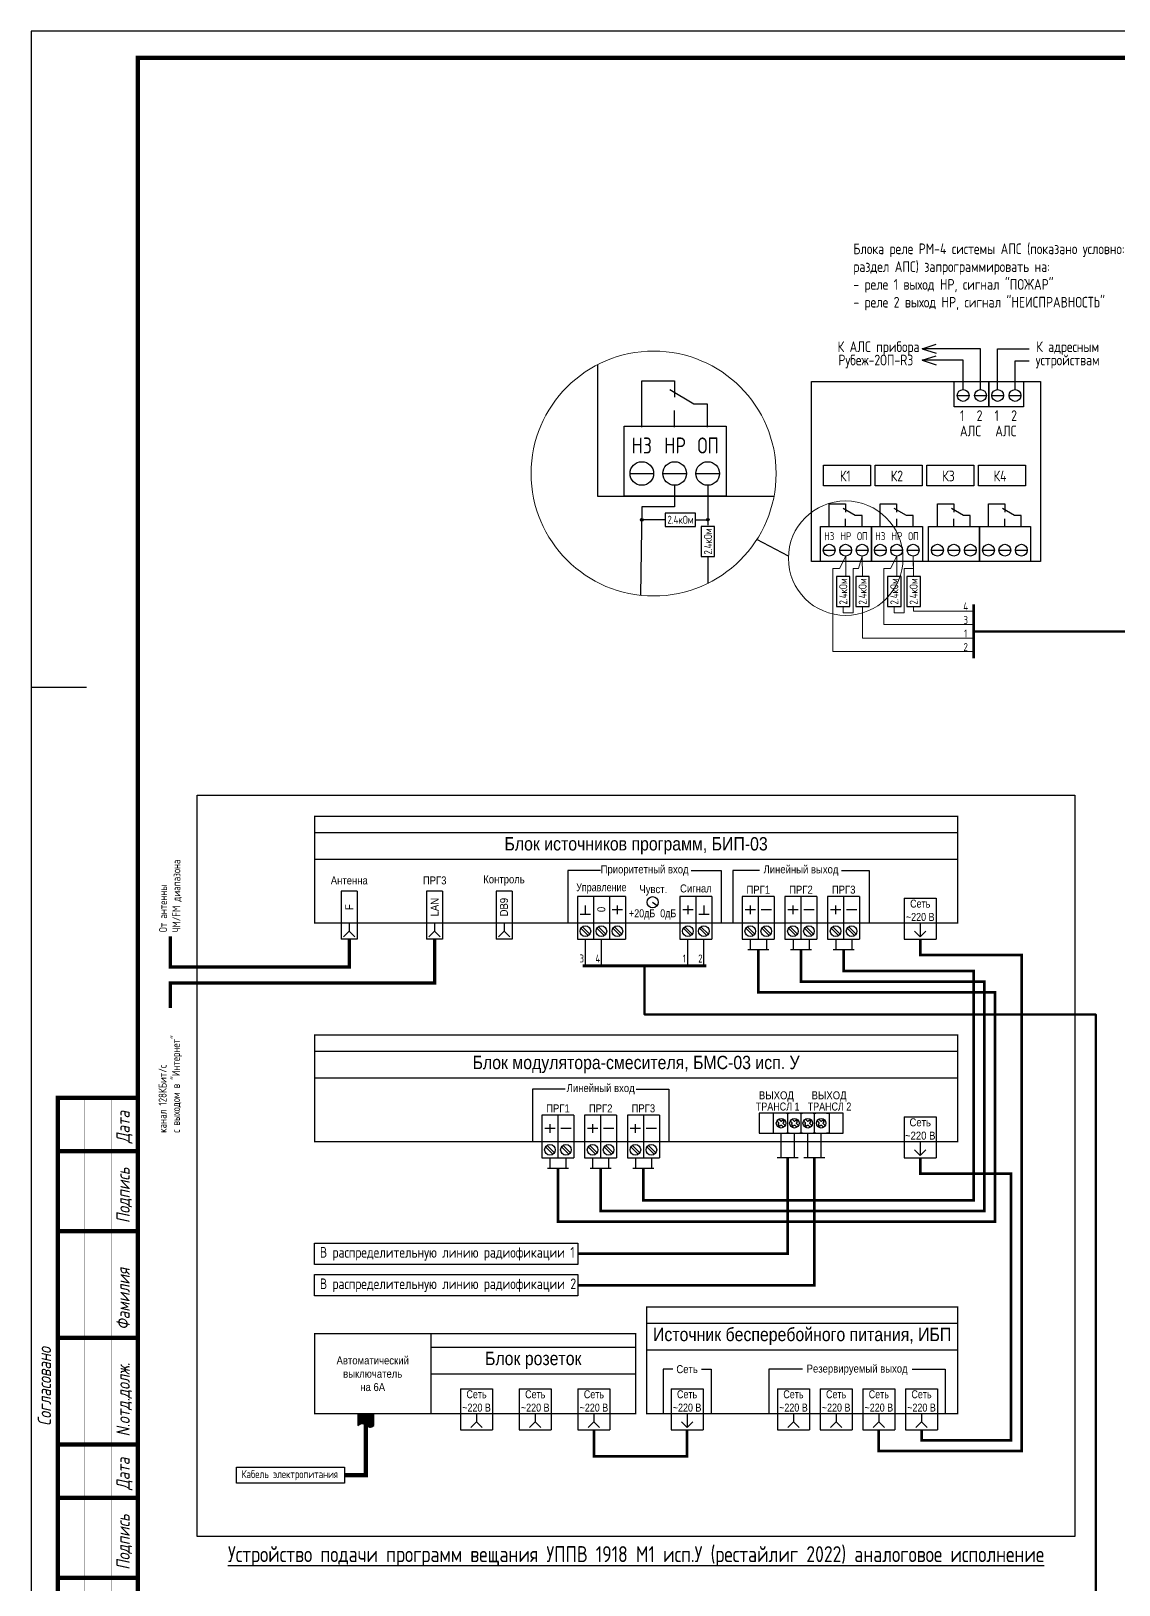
# Paper-space layout '11.СхКомО' of a CAD drawing. Header units: millimetres. Extents: x -18 to 2844, y -77 to 420.
# Drawn here: x 0 to 203.9, y 128.7 to 420 of the extents above; entities that cross this region are included whole.
import ezdxf
from ezdxf.enums import TextEntityAlignment as Align

# ---------------------------------------------------------------- set-up
doc = ezdxf.new("R2010")
doc.units = ezdxf.units.MM
doc.linetypes.add('HIDDEN', pattern=[19.05, 12.7, -6.35])
doc.layers.add('102 Рамка', color=252, linetype='Continuous')
doc.layers.add('Text', color=7, linetype='Continuous')
doc.layers.add('Схемы подключ', color=7, linetype='Continuous', lineweight=15)
doc.styles.add('block_kits', font='simplex.shx', dxfattribs={"width": 0.8})
doc.styles.add('Format', font='isocpeur.ttf', dxfattribs={"width": 0.8, "height": 250})
doc.styles.add('ISOCPEUR', font='isocpeui.ttf', dxfattribs={"height": 2.5})
doc.styles.get("Standard").update_dxf_attribs({"font": 'arial.ttf'})

# ---------------------------------------------------------------- blocks, each defined once
blk = doc.blocks.new('БИП-03_2019')
for p, q in [((0, -3), (120.5, -3)), ((0, -8), (120.5, -8)), ((53.56, -10.13), (47.49, -10.13)), ((47.49, -10.13), (47.49, -20)), ((70.6, -10.13), (76.21, -10.13)), ((76.21, -10.13), (76.21, -20)), ((83.39, -10.13), (78.4, -10.13)), ((78.4, -10.13), (78.4, -20)), ((98.74, -10.13), (103.91, -10.13)), ((103.91, -10.13), (103.91, -20)), ((8, -14), (5, -14)), ((5, -14), (5, -23)), ((8, -14), (8, -23)), ((24, -14), (21, -14)), ((21, -14), (21, -23)), ((24, -14), (24, -23)), ((37, -14), (34, -14)), ((34, -14), (34, -23)), ((37, -14), (37, -23)), ((49.24, -15), (49.24, -23)), ((58.24, -15), (49.24, -15)), ((52.24, -15), (52.24, -23)), ((55.24, -15), (55.24, -23)), ((58.24, -15), (58.24, -23)), ((63.35, -16.07), (64.21, -16.71)), ((68.46, -15), (68.46, -23)), ((74.46, -15), (68.46, -15)), ((71.46, -15), (71.46, -23)), ((74.46, -15), (74.46, -23)), ((80.15, -15), (80.15, -23)), ((86.15, -15), (80.15, -15)), ((83.15, -15), (83.15, -23)), ((86.15, -15), (86.15, -23)), ((88.15, -15), (88.15, -23)), ((94.15, -15), (88.15, -15)), ((91.15, -15), (91.15, -23)), ((94.15, -15), (94.15, -23)), ((96.15, -15), (96.15, -23)), ((102.15, -15), (96.15, -15)), ((99.15, -15), (99.15, -23)), ((102.15, -15), (102.15, -23)), ((110.5, -15.29), (116.5, -15.29)), ((110.5, -15.29), (110.5, -23)), ((116.5, -15.29), (116.5, -23)), ((6.5, -20), (6.5, -21.5)), ((22.5, -20), (22.5, -21.5)), ((35.5, -20), (35.5, -21.5)), ((113.5, -20), (113.5, -22.56)), ((8, -23), (5, -23)), ((6.5, -21.5), (5.44, -22.56)), ((6.5, -21.5), (7.56, -22.56)), ((24, -23), (21, -23)), ((22.5, -21.5), (21.44, -22.56)), ((22.5, -21.5), (23.56, -22.56)), ((37, -23), (34, -23)), ((35.5, -21.5), (34.44, -22.56)), ((35.5, -21.5), (36.56, -22.56)), ((49.24, -23), (58.24, -23)), ((51.29, -22.33), (49.9, -20.94)), ((51.57, -22.05), (50.19, -20.66)), ((54.29, -22.33), (52.9, -20.94)), ((54.57, -22.05), (53.19, -20.66)), ((57.29, -22.33), (55.9, -20.94)), ((57.57, -22.05), (56.19, -20.66)), ((68.46, -23), (74.46, -23)), ((70.51, -22.33), (69.13, -20.94)), ((70.79, -22.05), (69.41, -20.66)), ((73.51, -22.33), (72.13, -20.94)), ((73.79, -22.05), (72.41, -20.66)), ((80.15, -23), (86.15, -23)), ((82.21, -22.33), (80.82, -20.94)), ((82.49, -22.05), (81.1, -20.66)), ((85.21, -22.33), (83.82, -20.94)), ((85.49, -22.05), (84.1, -20.66)), ((88.15, -23), (94.15, -23)), ((90.21, -22.33), (88.82, -20.94)), ((90.49, -22.05), (89.1, -20.66)), ((93.21, -22.33), (91.82, -20.94)), ((93.49, -22.05), (92.1, -20.66)), ((96.15, -23), (102.15, -23)), ((98.21, -22.33), (96.82, -20.94)), ((98.49, -22.05), (97.1, -20.66)), ((101.21, -22.33), (99.82, -20.94)), ((101.49, -22.05), (100.1, -20.66)), ((110.5, -23), (116.5, -23)), ((113.5, -22.56), (112.44, -21.5)), ((113.5, -22.56), (114.56, -21.5))]:
    blk.add_line(p, q)
at = {"ltscale": 3, "const_width": 0.25}
blk.add_lwpolyline([(0, 0), (120.5, 0), (120.5, -20), (0, -20)], close=True, dxfattribs=at)
at = {"const_width": 0.25}
for points in [[(50.74, -18.36), (50.74, -16.64)], [(55.74, -17.5), (57.74, -17.5)], [(56.74, -18.36), (56.74, -16.64)], [(68.96, -17.5), (70.96, -17.5)], [(69.96, -18.36), (69.96, -16.64)], [(72.96, -18.36), (72.96, -16.64)], [(80.65, -17.5), (82.65, -17.5)], [(81.65, -18.36), (81.65, -16.64)], [(83.65, -17.5), (85.65, -17.5)], [(88.65, -17.5), (90.65, -17.5)], [(89.65, -18.36), (89.65, -16.64)], [(91.65, -17.5), (93.65, -17.5)], [(96.65, -17.5), (98.65, -17.5)], [(97.65, -18.36), (97.65, -16.64)], [(99.65, -17.5), (101.65, -17.5)], [(49.74, -18.36), (51.74, -18.36)], [(71.96, -18.36), (73.96, -18.36)]]:
    blk.add_lwpolyline(points, dxfattribs=at)
for centre, radius in [((63.35, -16.07), 1.05), ((50.74, -21.5), 1), ((53.74, -21.5), 1), ((56.74, -21.5), 1), ((69.96, -21.5), 1), ((72.96, -21.5), 1), ((81.65, -21.5), 1), ((84.65, -21.5), 1), ((89.65, -21.5), 1), ((92.65, -21.5), 1), ((97.65, -21.5), 1), ((100.65, -21.5), 1)]:
    blk.add_circle(centre, radius)
at = {"ltscale": 3, "insert": (60.25, -5.5), "char_height": 2.5, "width": 120.5, "attachment_point": 5, "line_spacing_factor": 0.75, "style": 'block_kits'}
blk.add_mtext('{\\fArial|b0|i0|c204|p34\\H1.5;\\W0.85;Блок источников программ, БИП-03}', dxfattribs=at)
at = {"layer": 'Text', "ltscale": 3, "char_height": 1.5, "style": 'block_kits'}
for s, insert, width, attachment_point in [('{\\fArial|b0|i0|c204|p34\\H1.5;\\W0.85;Антенна', (6.5, -12), 7.5859, 5), ('{\\fArial|b0|i0|c204|p34\\H1.5;\\W0.85;ПРГ3', (22.5, -12), 12.9111, 5), ('{\\fArial|b0|i0|c204|p34\\H1.5;\\W0.85;Контроль', (35.5, -12), 12.9111, 5), ('{\\fArial|b0|i0|c204|p34\\H1.5;\\W0.85;Приоритетный вход', (61.85, -10.13), 18, 5), ('{\\fArial|b0|i0|c204|p34\\H1.5;\\W0.85;Линейный выход', (91.15, -10.13), 16, 5), ('{\\fArial|b0|i0|c204|p34\\H1.5;\\W0.8;Управление', (53.74, -13.5), 9, 5), ('{\\fArial|b0|i0|c204|p34\\H1.5;\\W0.85;Чувст.', (60.87, -13.85), 12.9111, 4), ('{\\fArial|b0|i0|c204|p34\\H1.5;\\W0.85;Сигнал', (71.46, -13.5), 6, 5), ('{\\fArial|b0|i0|c204|p34\\H1.5;\\W0.85;ПРГ1', (83.15, -13.73), 6, 5), ('{\\fArial|b0|i0|c204|p34\\H1.5;\\W0.85;ПРГ2', (91.15, -13.73), 6, 5), ('{\\fArial|b0|i0|c204|p34\\H1.5;\\W0.85;ПРГ3', (99.15, -13.73), 6, 5), ('{\\fArial|b0|i0|c204|p34\\H1.5;\\W0.8;+20дБ  0дБ', (63.35, -18.37), 12.9111, 5), ('{\\fArial|b0|i0|c204|p34\\H1.5;\\W0.8;Сеть\\P~220 В', (113.5, -17.6), 6, 5)]:
    blk.add_mtext(s, dxfattribs=dict(at, insert=insert, width=width, attachment_point=attachment_point))
at = {"layer": 'Text', "ltscale": 3, "char_height": 1.5, "attachment_point": 5, "rotation": 90, "style": 'block_kits'}
for s, insert, width in [('{\\fArial|b0|i0|c204|p34\\H1.5;\\W0.85;F\\P', (6.5, -17), 6), ('{\\fArial|b0|i0|c204|p34\\H1.5;\\W0.85;LAN\\P', (22.5, -17), 6), ('{\\fArial|b0|i0|c204|p34\\H1.5;\\W0.85;DB9\\P', (35.5, -17), 6), ('{\\fArial|b0|i0|c204|p34\\H1.5;\\W0.85;\\T0.85;0', (53.74, -17.5), 4.0722)]:
    blk.add_mtext(s, dxfattribs=dict(at, insert=insert, width=width))
blk = doc.blocks.new('БМС-03 исп.У')
for p, q in [((0, -3), (120.5, -3)), ((0, -8), (120.5, -8)), ((46.93, -10.13), (40.86, -10.13)), ((40.86, -10.13), (40.86, -20)), ((60.29, -10.13), (66.36, -10.13)), ((66.36, -10.13), (66.36, -20)), ((42.61, -15), (42.61, -23)), ((48.61, -15), (42.61, -15)), ((45.61, -15), (45.61, -23)), ((48.61, -15), (48.61, -23)), ((50.61, -15), (50.61, -23)), ((56.61, -15), (50.61, -15)), ((53.61, -15), (53.61, -23)), ((56.61, -15), (56.61, -23)), ((58.61, -15), (58.61, -23)), ((64.61, -15), (58.61, -15)), ((61.61, -15), (61.61, -23)), ((64.61, -15), (64.61, -23)), ((99.05, -14.63), (83.3, -14.63)), ((83.3, -14.63), (83.3, -18.38)), ((86.43, -14.63), (85.93, -14.63)), ((85.93, -14.63), (85.93, -18.38)), ((87.03, -16.43), (86.65, -16.05)), ((86.88, -16.74), (87.03, -16.58)), ((87.35, -16.11), (86.97, -15.73)), ((87.03, -16.58), (87.03, -16.43)), ((87.2, -17.06), (87.35, -16.9)), ((87.35, -16.11), (87.5, -16.11)), ((87.35, -16.9), (87.5, -16.9)), ((87.5, -16.11), (87.66, -15.96)), ((87.88, -17.28), (87.5, -16.9)), ((87.82, -16.43), (87.98, -16.28)), ((87.82, -16.58), (87.82, -16.43)), ((88.2, -16.96), (87.82, -16.58)), ((88.43, -14.63), (88.93, -14.63)), ((88.68, -18.38), (88.68, -14.63)), ((89.53, -16.43), (89.15, -16.05)), ((89.38, -16.74), (89.53, -16.58)), ((89.85, -16.11), (89.47, -15.73)), ((89.53, -16.58), (89.53, -16.43)), ((89.7, -17.06), (89.85, -16.9)), ((89.85, -16.11), (90, -16.11)), ((89.85, -16.9), (90, -16.9)), ((90, -16.11), (90.16, -15.96)), ((90.38, -17.28), (90, -16.9)), ((90.32, -16.43), (90.48, -16.28)), ((90.32, -16.58), (90.32, -16.43)), ((90.7, -16.96), (90.32, -16.58)), ((90.93, -14.63), (91.43, -14.63)), ((91.18, -18.38), (91.18, -14.63)), ((92.03, -16.43), (91.65, -16.05)), ((91.88, -16.74), (92.03, -16.58)), ((92.35, -16.11), (91.97, -15.73)), ((92.03, -16.58), (92.03, -16.43)), ((92.2, -17.06), (92.35, -16.9)), ((92.35, -16.11), (92.5, -16.11)), ((92.35, -16.9), (92.5, -16.9)), ((92.5, -16.11), (92.66, -15.96)), ((92.88, -17.28), (92.5, -16.9)), ((92.82, -16.43), (92.98, -16.28)), ((92.82, -16.58), (92.82, -16.43)), ((93.2, -16.96), (92.82, -16.58)), ((93.43, -14.63), (93.93, -14.63)), ((93.68, -18.38), (93.68, -14.63)), ((94.53, -16.43), (94.15, -16.05)), ((94.38, -16.74), (94.53, -16.58)), ((94.85, -16.11), (94.47, -15.73)), ((94.53, -16.58), (94.53, -16.43)), ((94.7, -17.06), (94.85, -16.9)), ((94.85, -16.11), (95, -16.11)), ((94.85, -16.9), (95, -16.9)), ((95, -16.11), (95.16, -15.96)), ((95.38, -17.28), (95, -16.9)), ((95.32, -16.43), (95.48, -16.28)), ((95.32, -16.58), (95.32, -16.43)), ((95.7, -16.96), (95.32, -16.58)), ((95.93, -14.63), (96.43, -14.63)), ((96.43, -14.63), (96.43, -18.38)), ((99.05, -18.38), (99.05, -14.63)), ((110.5, -15.29), (116.5, -15.29)), ((110.5, -15.29), (110.5, -23)), ((116.5, -15.29), (116.5, -23)), ((83.3, -18.38), (99.05, -18.38)), ((85.93, -18.38), (86.43, -18.38)), ((88.93, -18.38), (88.43, -18.38)), ((91.43, -18.38), (90.93, -18.38)), ((93.93, -18.38), (93.43, -18.38)), ((96.43, -18.38), (95.93, -18.38)), ((113.5, -20), (113.5, -22.56)), ((42.61, -23), (48.61, -23)), ((44.66, -22.33), (43.27, -20.94)), ((44.94, -22.05), (43.56, -20.66)), ((47.66, -22.33), (46.27, -20.94)), ((47.94, -22.05), (46.56, -20.66)), ((50.61, -23), (56.61, -23)), ((52.66, -22.33), (51.27, -20.94)), ((52.94, -22.05), (51.56, -20.66)), ((55.66, -22.33), (54.27, -20.94)), ((55.94, -22.05), (54.56, -20.66)), ((58.61, -23), (64.61, -23)), ((60.66, -22.33), (59.27, -20.94)), ((60.94, -22.05), (59.56, -20.66)), ((63.66, -22.33), (62.27, -20.94)), ((63.94, -22.05), (62.56, -20.66)), ((110.5, -23), (116.5, -23)), ((113.5, -22.56), (112.44, -21.5)), ((113.5, -22.56), (114.56, -21.5))]:
    blk.add_line(p, q)
at = {"ltscale": 3, "const_width": 0.25}
blk.add_lwpolyline([(0, 0), (120.5, 0), (120.5, -20), (0, -20)], close=True, dxfattribs=at)
at = {"const_width": 0.25}
for points in [[(43.11, -17.5), (45.11, -17.5)], [(44.11, -18.36), (44.11, -16.64)], [(46.11, -17.5), (48.11, -17.5)], [(51.11, -17.5), (53.11, -17.5)], [(52.11, -18.36), (52.11, -16.64)], [(54.11, -17.5), (56.11, -17.5)], [(59.11, -17.5), (61.11, -17.5)], [(60.11, -18.36), (60.11, -16.64)], [(62.11, -17.5), (64.11, -17.5)]]:
    blk.add_lwpolyline(points, dxfattribs=at)
for centre, radius in [((87.43, -16.51), 0.9), ((89.93, -16.51), 0.9), ((92.43, -16.51), 0.9), ((94.93, -16.51), 0.9), ((44.11, -21.5), 1), ((47.11, -21.5), 1), ((52.11, -21.5), 1), ((55.11, -21.5), 1), ((60.11, -21.5), 1), ((63.11, -21.5), 1)]:
    blk.add_circle(centre, radius)
for centre, start, end in [((87.43, -16.51), 202.7842, 247.2158), ((87.43, -16.51), 22.7842, 67.2158), ((89.93, -16.51), 202.7842, 247.2158), ((89.93, -16.51), 22.7842, 67.2158), ((92.43, -16.51), 202.7842, 247.2158), ((92.43, -16.51), 22.7842, 67.2158), ((94.93, -16.51), 202.7842, 247.2158), ((94.93, -16.51), 22.7842, 67.2158)]:
    blk.add_arc(centre, 0.595, start, end)
at = {"ltscale": 3, "insert": (60.25, -5.5), "char_height": 2.5, "width": 120.5, "attachment_point": 5, "line_spacing_factor": 0.75, "style": 'block_kits'}
blk.add_mtext('{\\fArial|b0|i0|c204|p34\\H1.5;\\W0.85;Блок модулятора-смесителя, БМС-03 исп. У', dxfattribs=at)
at = {"layer": 'Text', "ltscale": 3, "char_height": 1.5, "attachment_point": 5, "style": 'block_kits'}
for s, insert, width in [('{\\fArial|b0|i0|c204|p34\\H1.5;\\W0.85;Линейный вход', (53.61, -10.13), 14), ('{\\fArial|b0|i0|c204|p34\\H1.5;\\W0.85;ПРГ1', (45.61, -13.73), 6), ('{\\fArial|b0|i0|c204|p34\\H1.5;\\W0.85;ПРГ2', (53.61, -13.73), 6), ('{\\fArial|b0|i0|c204|p34\\H1.5;\\W0.85;ПРГ3', (61.61, -13.73), 6), ('{\\fArial|b0|i0|c204|p34\\H1.5;\\W0.85;Сеть\\P~220 В', (113.5, -17.6), 6)]:
    blk.add_mtext(s, dxfattribs=dict(at, insert=insert, width=width))
at = {"layer": 'Text', "ltscale": 3, "char_height": 1.5, "attachment_point": 2, "line_spacing_factor": 0.7, "style": 'block_kits'}
for s, insert, width in [('{\\fArial|b0|i0|c204|p34\\H1.5;\\W0.85;ВЫХОД', (86.54, -10.53), 13.9287), ('{\\fArial|b0|i0|c204|p34\\H1.5;\\W0.85;ВЫХОД', (96.42, -10.53), 13.9287), ('{\\fArial|b0|i0|c204|p34;ТРАНСЛ 1', (86.79, -12.63), 9.0262), ('{\\fArial|b0|i0|c204|p34;ТРАНСЛ 2', (96.5, -12.63), 9.0262)]:
    blk.add_mtext(s, dxfattribs=dict(at, insert=insert, width=width))
blk = doc.blocks.new('ИБП-700')
for p, q in [((0, -3), (58.25, -3)), ((0, -8), (58.25, -8)), ((3.06, -11.64), (3.06, -20)), ((4.86, -11.64), (3.06, -11.64)), ((10.26, -11.64), (12.06, -11.64)), ((12.06, -11.64), (12.06, -20)), ((29.21, -11.64), (22.89, -11.64)), ((22.89, -11.64), (22.89, -20)), ((49.77, -11.64), (55.91, -11.64)), ((55.91, -11.64), (55.91, -20)), ((4.56, -15.29), (10.56, -15.29)), ((4.56, -15.29), (4.56, -23)), ((10.56, -15.29), (10.56, -23)), ((24.49, -15.29), (30.49, -15.29)), ((24.49, -15.29), (24.49, -23)), ((30.49, -15.29), (30.49, -23)), ((32.49, -15.29), (38.49, -15.29)), ((32.49, -15.29), (32.49, -23)), ((38.49, -15.29), (38.49, -23)), ((40.49, -15.29), (46.49, -15.29)), ((40.49, -15.29), (40.49, -23)), ((46.49, -15.29), (46.49, -23)), ((48.49, -15.29), (54.49, -15.29)), ((48.49, -15.29), (48.49, -23)), ((54.49, -15.29), (54.49, -23)), ((7.56, -20), (7.56, -22.56)), ((27.49, -20), (27.49, -21.5)), ((35.49, -20), (35.49, -21.5)), ((43.49, -20), (43.49, -21.5)), ((51.49, -20), (51.49, -21.5)), ((4.56, -23), (10.56, -23)), ((7.56, -22.56), (6.5, -21.5)), ((7.56, -22.56), (8.62, -21.5)), ((24.49, -23), (30.49, -23)), ((27.49, -21.5), (26.43, -22.56)), ((27.49, -21.5), (28.55, -22.56)), ((32.49, -23), (38.49, -23)), ((35.49, -21.5), (34.43, -22.56)), ((35.49, -21.5), (36.55, -22.56)), ((40.49, -23), (46.49, -23)), ((43.49, -21.5), (42.43, -22.56)), ((43.49, -21.5), (44.55, -22.56)), ((48.49, -23), (54.49, -23)), ((51.49, -21.5), (50.43, -22.56)), ((51.49, -21.5), (52.55, -22.56))]:
    blk.add_line(p, q)
at = {"ltscale": 3, "const_width": 0.25}
blk.add_lwpolyline([(0, 0), (58.25, 0), (58.25, -20), (0, -20)], close=True, dxfattribs=at)
at = {"ltscale": 3, "insert": (29.12, -5.5), "char_height": 2.5, "width": 58.25, "attachment_point": 5, "line_spacing_factor": 0.75, "style": 'block_kits'}
blk.add_mtext('{\\fArial|b0|i0|c204|p34\\H1.5;\\W0.85;Источник бесперебойного питания, ИБП', dxfattribs=at)
at = {"layer": 'Text', "ltscale": 3, "char_height": 1.5, "attachment_point": 5, "style": 'block_kits'}
for s, insert, width in [('{\\fArial|b0|i0|c204|p34\\H1.5;\\W0.85;Сеть}', (7.56, -11.64), 12.9111), ('{\\fArial|b0|i0|c204|p34\\H1.5;\\W0.85;Резервируемый выход', (39.43, -11.75), 20), ('{\\fArial|b0|i0|c204|p34\\H1.5;\\W0.8;Сеть\\P~220 В', (7.56, -17.6), 6), ('{\\fArial|b0|i0|c204|p34\\H1.5;\\W0.8;Сеть\\P~220 В', (27.49, -17.6), 6), ('{\\fArial|b0|i0|c204|p34\\H1.5;\\W0.8;Сеть\\P~220 В', (35.49, -17.6), 6), ('{\\fArial|b0|i0|c204|p34\\H1.5;\\W0.8;Сеть\\P~220 В', (43.49, -17.6), 6), ('{\\fArial|b0|i0|c204|p34\\H1.5;\\W0.8;Сеть\\P~220 В', (51.49, -17.6), 6)]:
    blk.add_mtext(s, dxfattribs=dict(at, insert=insert, width=width))
blk = doc.blocks.new('Блок на 3 розетки с авт.6А')
h = blk.add_hatch(color=253)
h.dxf.hatch_style = 1
edge = h.paths.add_edge_path()
edge.add_spline(control_points=[(8.11, -17.17), (8.41, -16.98), (9.17, -16.5), (10.1, -17.85), (10.84, -17.36), (11.12, -17.17)], knot_values=[0, 0, 0, 0, 0.957742, 2.418159, 3.325992, 3.325992, 3.325992, 3.325992], degree=3, periodic=0)
edge.add_line((11.12, -17.17), (11.12, -15))
edge.add_line((11.12, -15), (8.11, -15))
edge.add_line((8.11, -15), (8.11, -17.17))
for p, q in [((21.79, 0), (21.79, -15)), ((21.79, -2.5), (60.16, -2.5)), ((21.79, -7.5), (60.16, -7.5)), ((27.35, -10.29), (33.35, -10.29)), ((27.35, -10.29), (27.35, -18)), ((33.35, -10.29), (33.35, -18)), ((38.35, -10.29), (44.35, -10.29)), ((38.35, -10.29), (38.35, -18)), ((44.35, -10.29), (44.35, -18)), ((49.35, -10.29), (55.35, -10.29)), ((49.35, -10.29), (49.35, -18)), ((55.35, -10.29), (55.35, -18)), ((8.11, -15), (8.11, -17.17)), ((11.12, -17.17), (11.12, -15)), ((30.35, -16.5), (29.29, -17.56)), ((30.35, -15), (30.35, -16.5)), ((30.35, -16.5), (31.41, -17.56)), ((41.35, -16.5), (40.29, -17.56)), ((41.35, -15), (41.35, -16.5)), ((41.35, -16.5), (42.41, -17.56)), ((52.35, -16.5), (51.29, -17.56)), ((52.35, -15), (52.35, -16.5)), ((52.35, -16.5), (53.41, -17.56)), ((27.35, -18), (33.35, -18)), ((38.35, -18), (44.35, -18)), ((49.35, -18), (55.35, -18))]:
    blk.add_line(p, q)
at = {"ltscale": 3, "const_width": 0.25}
blk.add_lwpolyline([(0, 0), (60.16, 0), (60.16, -15), (0, -15)], close=True, dxfattribs=at)
blk.add_spline([(8.11, -17.17), (9, -16.83), (10.29, -17.52), (11.12, -17.17)], degree=3)
at = {"ltscale": 3, "insert": (40.98, -5), "char_height": 2.5, "width": 38.3788, "attachment_point": 5, "line_spacing_factor": 0.75, "style": 'block_kits'}
blk.add_mtext('{\\fArial|b0|i0|c204|p34\\H1.5;\\W0.85;Блок розеток', dxfattribs=at)
at = {"layer": 'Text', "ltscale": 3, "char_height": 1.5, "attachment_point": 5, "style": 'block_kits'}
for s, insert, width in [('{\\fArial|b0|i0|c204|p34\\H1.5;\\W0.85;Автоматический\\Pвыключатель\\Pна 6А', (10.89, -7.5), 21.7859), ('{\\fArial|b0|i0|c204|p34\\H1.5;\\W0.8;Сеть\\P~220 В', (30.35, -12.6), 6), ('{\\fArial|b0|i0|c204|p34\\H1.5;\\W0.8;Сеть\\P~220 В', (41.35, -12.6), 6), ('{\\fArial|b0|i0|c204|p34\\H1.5;\\W0.8;Сеть\\P~220 В', (52.35, -12.6), 6)]:
    blk.add_mtext(s, dxfattribs=dict(at, insert=insert, width=width))
blk = doc.blocks.new('*U175')
at = {"layer": '102 Рамка', "color": 0}
blk.add_lwpolyline([(594, 420), (0, 420), (0, 0), (594, 0)], close=True, dxfattribs=at)
at = {"layer": '102 Рамка', "color": 0, "const_width": 0.8}
for points in [[(589, 5), (589, 415), (20, 415), (20, 5)], [(5, 220), (20, 220), (20, 90), (5, 90)]]:
    blk.add_lwpolyline(points, close=True, dxfattribs=at)
at = {"layer": '102 Рамка', "color": 0}
blk.add_lwpolyline([(0, 297), (10.41, 297)], dxfattribs=at)
for points, const_width in [([(10, 90), (10, 220)], 0.05), ([(15, 90), (15, 220)], 0.05), ([(5, 210), (20, 210)], 0.8), ([(5, 195), (20, 195)], 0.8), ([(5, 175), (20, 175)], 0.8), ([(5, 155), (20, 155)], 0.8), ([(5, 145), (20, 145)], 0.8), ([(5, 130), (20, 130)], 0.8)]:
    blk.add_lwpolyline(points, dxfattribs=dict(at, const_width=const_width))
at = {"color": 7, "style": 'ISOCPEUR', "oblique": 10, "width": 0.8}
for tag, height, p in [('ИМЯ-ПРОЕКТА', 3.5, (527, 54.91)), ('НОМЕР-ЛИСТА', 2.5, (567.56, 25))]:
    blk.add_attdef(tag, text='', height=height, dxfattribs=at).set_placement(p, align=Align.MIDDLE_CENTER)
at = {"color": 7, "lineweight": 30, "oblique": 10, "width": 0.8, "flags": 104}
for tag, p in [('РАЗДЕЛ-ПРОЕКТА', (506.62, 27.39)), ('НАИМЕНОВАНИЕ-ЧЕРТЕЖА', (504, 12.5))]:
    blk.add_attdef(tag, text='', height=2.5, dxfattribs=at).set_placement(p, align=Align.MIDDLE_CENTER)
at = {"layer": '102 Рамка', "color": 7, "style": 'ISOCPEUR', "width": 0.8}
for s, p in [('Дата', (17.25, 211.5)), ('Подпись', (17.25, 196.5)), ('Фамилия', (17.25, 176.5)), ('Согласовано', (2.5, 158.5)), ('N.отд.долж.', (17.25, 156.5)), ('Дата', (17.25, 146.5)), ('Подпись', (17.25, 131.5))]:
    blk.add_text(s, height=2.5, rotation=90, dxfattribs=at).set_placement(p, align=Align.MIDDLE_LEFT)
blk.add_attdef('FORMATTEXT', text='', height=2.5, dxfattribs=at).set_placement((537.5, 3.75), align=Align.TOP_LEFT)

psp = doc.layouts.new('11.СхКомО')

# ---------------------------------------------------------------- linework, layer by layer
for p, q in [((167.01, 360.44), (169.64, 361.28)), ((177.93, 360.44), (167.01, 360.44)), ((167.01, 360.44), (169.64, 359.6)), ((167.01, 358.28), (169.64, 359.12)), ((177.93, 352.79), (177.93, 360.44)), ((181.14, 352.79), (181.14, 360.44)), ((181.14, 360.44), (187.05, 360.44)), ((174.67, 358.28), (167.01, 358.28)), ((167.01, 358.28), (169.64, 357.45)), ((174.67, 352.79), (174.67, 358.28)), ((184.4, 352.79), (184.4, 358.2)), ((184.4, 358.2), (187.05, 358.2)), ((173.57, 351.68), (175.78, 351.68)), ((176.82, 351.68), (179.04, 351.68)), ((180.04, 351.68), (182.25, 351.68)), ((183.29, 351.68), (185.51, 351.68)), ((112.24, 337.05), (116.67, 337.05)), ((118.4, 337.05), (122.83, 337.05)), ((124.59, 337.05), (129.02, 337.05)), ((148.47, 322.67), (150.68, 322.67)), ((151.54, 322.67), (153.76, 322.67)), ((154.64, 322.67), (156.85, 322.67)), ((158.03, 322.67), (160.25, 322.67)), ((161.11, 322.67), (163.32, 322.67)), ((164.21, 322.67), (166.42, 322.67)), ((168.74, 322.67), (170.96, 322.67)), ((171.82, 322.67), (174.03, 322.67)), ((174.92, 322.67), (177.13, 322.67)), ((178.31, 322.67), (180.52, 322.67)), ((181.39, 322.67), (183.6, 322.67)), ((184.48, 322.67), (186.7, 322.67)), ((103.87, 244.75), (103.87, 249.75)), ((106.87, 244.75), (106.87, 249.75)), ((123.09, 244.75), (123.09, 249.75)), ((126.09, 244.75), (126.09, 249.75))]:
    psp.add_line(p, q)
at = {"color": 20, "lineweight": 50}
psp.add_line((176.65, 307.46), (211.51, 307.46), dxfattribs=at)
at = {"lineweight": 30}
for p, q in [((134.79, 249.75), (134.79, 247.75)), ((137.79, 249.75), (137.79, 247.75)), ((142.79, 249.75), (142.79, 247.75)), ((145.79, 249.75), (145.79, 247.75)), ((150.79, 249.75), (150.79, 247.75)), ((153.79, 249.75), (153.79, 247.75)), ((140.56, 208.76), (140.56, 213.37)), ((143.06, 208.76), (143.06, 213.37)), ((145.56, 208.76), (145.56, 213.37)), ((148.06, 208.76), (148.06, 213.37)), ((97.24, 208.76), (97.24, 206.76)), ((100.24, 208.76), (100.24, 206.76)), ((105.24, 208.76), (105.24, 206.76)), ((108.24, 208.76), (108.24, 206.76)), ((113.24, 208.76), (113.24, 206.76)), ((116.24, 208.76), (116.24, 206.76))]:
    psp.add_line(p, q, dxfattribs=at)
for points in [[(106.14, 357.45), (106.14, 332.79), (139.24, 332.79)], [(120.61, 334.83), (120.61, 330.83), (114.46, 330.83), (114.22, 314.22)], [(126.8, 334.83), (126.84, 327.35)], [(118.85, 328.38), (114.46, 328.38)], [(124.52, 328.38), (126.84, 328.39)], [(126.85, 321.46), (126.85, 316.46)]]:
    psp.add_lwpolyline(points)
for points in [[(146.24, 354.28), (189.15, 354.28), (189.15, 320.54), (146.24, 320.54)], [(173.01, 354.28), (179.48, 354.28), (179.48, 349.55), (173.01, 349.55)], [(179.48, 354.28), (185.96, 354.28), (185.96, 349.55), (179.48, 349.55)], [(111.14, 345.9), (130.27, 345.9), (130.27, 332.79), (111.14, 332.79)], [(148.53, 338.6), (157.34, 338.6), (157.34, 334.76), (148.53, 334.76)], [(158.2, 338.6), (167, 338.6), (167, 334.76), (158.2, 334.76)], [(167.86, 338.6), (176.67, 338.6), (176.67, 334.76), (167.86, 334.76)], [(177.53, 338.6), (186.34, 338.6), (186.34, 334.76), (177.53, 334.76)], [(124.52, 327.12), (124.52, 329.64), (118.85, 329.64), (118.85, 327.12)], [(128.1, 327.12), (125.59, 327.12), (125.59, 321.46), (128.1, 321.46)], [(147.91, 327.1), (157.48, 327.1), (157.48, 320.54), (147.91, 320.54)], [(157.48, 327.1), (167.05, 327.1), (167.05, 320.54), (157.48, 320.54)], [(168.19, 327.1), (177.76, 327.1), (177.76, 320.54), (168.19, 320.54)], [(177.76, 327.1), (187.32, 327.1), (187.32, 320.54), (177.76, 320.54)], [(153.46, 317.76), (150.95, 317.76), (150.95, 312.1), (153.46, 312.1)], [(157.08, 317.76), (154.57, 317.76), (154.57, 312.1), (157.08, 312.1)], [(163.03, 317.76), (160.51, 317.76), (160.51, 312.1), (163.03, 312.1)], [(166.65, 317.76), (164.14, 317.76), (164.14, 312.1), (166.65, 312.1)]]:
    psp.add_lwpolyline(points, close=True)
at = {"color": 8}
psp.add_lwpolyline([(141.93, 321.53), (136.01, 324.67)], dxfattribs=at)
at = {"lineweight": 9}
for points in [[(152.66, 317.76), (152.66, 321.57), (151.5, 319.23), (150.23, 319.23), (150.23, 303.66), (176.65, 303.66)], [(155.83, 317.76), (155.75, 321.57), (155.09, 319.23), (154.04, 319.23), (154.04, 310.93), (152.2, 310.93), (152.2, 312.1)], [(162.23, 317.76), (162.23, 321.57), (161.06, 319.23), (159.79, 319.23), (159.79, 308.72), (176.65, 308.72)], [(165.39, 317.76), (165.31, 321.57), (165.36, 319.25), (163.61, 319.23), (163.61, 310.93), (161.77, 310.93), (161.77, 312.1)], [(155.83, 312.1), (155.83, 306.19), (176.65, 306.19)], [(165.39, 312.1), (165.39, 311.25), (176.65, 311.25)]]:
    psp.add_lwpolyline(points, dxfattribs=at)
for points, const_width in [([(176.65, 302.4), (176.65, 312.51)], 0.5), ([(134.29, 247.75), (138.29, 247.75)], 0.25), ([(142.29, 247.75), (146.29, 247.75)], 0.25), ([(150.29, 247.75), (154.29, 247.75)], 0.25), ([(166.63, 249.75), (166.63, 246.75), (185.63, 246.75), (185.63, 153.76), (158.87, 153.76), (158.87, 157.76)], 0.5), ([(103.37, 244.75), (126.55, 244.75)], 0.6), ([(96.74, 206.76), (100.74, 206.76)], 0.25), ([(141.81, 208.76), (141.81, 190.76), (102.47, 190.76)], 0.5), ([(146.81, 208.76), (146.81, 184.86), (102.47, 184.86)], 0.5), ([(104.74, 206.76), (108.74, 206.76)], 0.25), ([(112.74, 206.76), (116.74, 206.76)], 0.25), ([(139.81, 208.76), (143.81, 208.76)], 0.25), ([(144.81, 208.76), (148.81, 208.76)], 0.25), ([(166.63, 208.76), (166.63, 205.76), (183.63, 205.76), (183.63, 155.76), (166.87, 155.76), (166.87, 157.76)], 0.5), ([(62.75, 159.63), (62.75, 149.26), (58.72, 149.26)], 0.8), ([(105.48, 157.76), (105.48, 152.76), (122.94, 152.76), (122.94, 157.76)], 0.5)]:
    psp.add_lwpolyline(points, dxfattribs=dict(const_width=const_width))
at = {"linetype": 'HIDDEN', "ltscale": 15}
psp.add_lwpolyline([(31.13, 276.75), (195.63, 276.75), (195.63, 137.74), (31.13, 137.74)], close=True, dxfattribs=at)
at = {"color": 5}
for points, const_width in [([(26.1, 250.25), (26.1, 244.54), (59.63, 244.54), (59.63, 249.75)], 0.6), ([(26.1, 250.25), (26.1, 244.54), (59.63, 244.54), (59.63, 249.75)], 0.6), ([(26.1, 236.83), (26.1, 241.54), (75.63, 241.54), (75.63, 249.75)], 0.6), ([(144.29, 247.75), (144.29, 241.75), (178.63, 241.75), (178.63, 198.76), (106.74, 198.76), (106.74, 206.76)], 0.5)]:
    psp.add_lwpolyline(points, dxfattribs=dict(at, const_width=const_width))
at = {"color": 1, "const_width": 0.5}
psp.add_lwpolyline([(136.29, 247.75), (136.29, 239.75), (180.63, 239.75), (180.63, 196.76), (98.74, 196.76), (98.74, 206.76)], dxfattribs=at)
at = {"color": 82, "const_width": 0.5}
psp.add_lwpolyline([(152.29, 247.75), (152.29, 243.75), (176.63, 243.75), (176.63, 200.76), (114.74, 200.76), (114.74, 206.76)], dxfattribs=at)
at = {"color": 20, "lineweight": 50}
psp.add_lwpolyline([(114.96, 244.75), (114.96, 235.6), (199.54, 235.6), (199.54, 126.73), (299.35, 126.73), (299.35, 137.73)], dxfattribs=at)
at = {"lineweight": 30}
for points in [[(102.47, 188.76), (53.13, 188.76), (53.13, 192.76), (102.47, 192.76)], [(102.47, 182.86), (53.13, 182.86), (53.13, 186.86), (102.47, 186.86)], [(58.72, 147.74), (38.5, 147.74), (38.5, 150.77), (58.72, 150.77)]]:
    psp.add_lwpolyline(points, close=True, dxfattribs=at)
at = {"color": 8, "lineweight": 15}
for centre, radius in [((116.67, 337.05), 22.96), ((152.66, 321.17), 10.74)]:
    psp.add_circle(centre, radius, dxfattribs=at)
for centre, radius in [((174.67, 351.68), 1.11), ((177.93, 351.68), 1.11), ((181.14, 351.68), 1.11), ((184.4, 351.68), 1.11), ((114.46, 337.05), 2.21), ((120.61, 337.05), 2.21), ((126.8, 337.05), 2.21), ((114.46, 328.38), 0.25), ((126.84, 328.39), 0.25), ((149.57, 322.67), 1.11), ((152.65, 322.67), 1.11), ((155.75, 322.67), 1.11), ((159.14, 322.67), 1.11), ((162.22, 322.67), 1.11), ((165.31, 322.67), 1.11), ((169.85, 322.67), 1.11), ((172.93, 322.67), 1.11), ((176.02, 322.67), 1.11), ((179.42, 322.67), 1.11), ((182.49, 322.67), 1.11), ((185.59, 322.67), 1.11)]:
    psp.add_circle(centre, radius)
at = {"layer": 'Схемы подключ', "color": 0, "lineweight": 25}
for points in [[(114.46, 354.43), (120.6, 354.43)], [(114.46, 345.75), (114.46, 354.43)], [(124.23, 350.03), (119.71, 352.74)], [(120.6, 354.43), (120.61, 351.34)], [(126.76, 350.03), (124.23, 350.03)], [(126.76, 345.75), (126.76, 350.03)], [(120.61, 345.74), (120.61, 348.86)], [(149.57, 331.36), (152.65, 331.36)], [(149.57, 327.02), (149.57, 331.36)], [(154.46, 329.17), (152.2, 330.52)], [(152.65, 331.36), (152.65, 329.82)], [(159.14, 331.36), (162.21, 331.36)], [(159.14, 327.02), (159.14, 331.36)], [(164.03, 329.17), (161.77, 330.52)], [(162.21, 331.36), (162.21, 329.82)], [(169.85, 331.36), (172.92, 331.36)], [(169.85, 327.02), (169.85, 331.36)], [(174.74, 329.17), (172.48, 330.52)], [(172.92, 331.36), (172.93, 329.82)], [(179.41, 331.36), (182.49, 331.36)], [(179.42, 327.02), (179.41, 331.36)], [(184.3, 329.17), (182.04, 330.52)], [(182.49, 331.36), (182.49, 329.82)], [(152.65, 327.02), (152.65, 328.58)], [(155.73, 329.17), (154.46, 329.17)], [(155.73, 327.03), (155.73, 329.17)], [(162.22, 327.02), (162.22, 328.58)], [(165.29, 329.17), (164.03, 329.17)], [(165.29, 327.03), (165.29, 329.17)], [(172.93, 327.02), (172.93, 328.58)], [(176, 329.17), (174.74, 329.17)], [(176, 327.03), (176, 329.17)], [(182.49, 327.02), (182.49, 328.58)], [(185.57, 329.17), (184.3, 329.17)], [(185.57, 327.03), (185.57, 329.17)]]:
    psp.add_lwpolyline(points, dxfattribs=at)

# ---------------------------------------------------------------- block references
at = {"color": 7, "lineweight": 30}
psp.add_blockref('*U175', (0, 0), dxfattribs=at)
for name, p in [('БИП-03_2019', (53.13, 272.75)), ('ИБП-700', (115.38, 180.76)), ('Блок на 3 розетки с авт.6А', (53.13, 175.76))]:
    psp.add_blockref(name, p)
at = {"color": 1}
psp.add_blockref('БМС-03 исп.У', (53.13, 231.75), dxfattribs=at)

# ---------------------------------------------------------------- texts
at = {"ltscale": 3, "insert": (154.1, 373.9), "char_height": 2, "width": 60.6405, "attachment_point": 4, "style": 'Format'}
psp.add_mtext('Блока реле РМ-4 системы АПС (показано условно: смотри раздел АПС) запрограммировать на:\\P- реле 1 выход НР, сигнал "ПОЖАР"\\P- реле 2 выход НР, сигнал "НЕИСПРАВНОСТЬ"', dxfattribs=at)
at = {"ltscale": 3, "attachment_point": 5, "line_spacing_factor": 0.75, "style": 'Format'}
for s, insert, char_height, width in [(' К АЛС прибора Рубеж-2ОП-R3', (158.31, 359.3), 2, 23.16), ('К адресным\\Pустройствам', (194.25, 359.3), 2, 23.16), ('1', (174.49, 347.9), 2, 4.0541), ('2', (177.75, 347.9), 2, 4.0541), ('1', (180.96, 347.9), 2, 4.0541), ('2', (184.22, 347.9), 2, 4.0541), ('НЗ', (114.45, 342.3), 3, 8.1081), ('НР', (120.67, 342.3), 3, 8.1081), ('ОП', (126.88, 342.3), 3, 8.1081), ('АЛС', (176.05, 345.03), 2, 4.0541), ('АЛС', (182.68, 345.03), 2, 4.0541), ('К1', (152.58, 336.59), 2, 4.0541), ('К2', (162.25, 336.59), 2, 4.0541), ('К3', (171.92, 336.59), 2, 4.0541), ('К4', (181.58, 336.59), 2, 4.0541), ('2.4кОм', (121.69, 328.38), 1.5, 5.6638), ('НЗ', (149.57, 325.3), 1.5, 4.0541), ('НР', (152.68, 325.3), 1.5, 4.0541), ('ОП', (155.79, 325.3), 1.5, 4.0541), ('НЗ', (159.14, 325.3), 1.5, 4.0541), ('НР', (162.25, 325.3), 1.5, 4.0541), ('ОП', (165.35, 325.3), 1.5, 4.0541)]:
    psp.add_mtext(s, dxfattribs=dict(at, insert=insert, char_height=char_height, width=width))
at = {"ltscale": 3, "char_height": 1.5, "width": 5.6638, "attachment_point": 5, "rotation": 90, "line_spacing_factor": 0.75, "style": 'Format'}
for insert in [(126.85, 324.29), (152.2, 314.93), (155.83, 314.93), (161.77, 314.93), (165.39, 314.93)]:
    psp.add_mtext('2.4кОм', dxfattribs=dict(at, insert=insert))
at = {"layer": 'Text', "ltscale": 3, "char_height": 1.5, "width": 3, "attachment_point": 5, "style": 'Format'}
for s, insert in [('4', (175.15, 312.12)), ('3', (175.15, 309.59)), ('1', (175.15, 307.06)), ('2', (175.15, 304.53)), ('3\\P', (103.21, 246.12)), ('4\\P', (106.21, 246.12)), ('1\\P', (122.43, 246.12)), ('2\\P', (125.43, 246.12))]:
    psp.add_mtext(s, dxfattribs=dict(at, insert=insert))
at = {"layer": 'Text', "ltscale": 3, "char_height": 1.5, "width": 26, "attachment_point": 4, "rotation": 90, "style": 'Format'}
for s, insert in [('От антенны\\PЧМ/FM диапазона', (26.1, 251.05)), ('От антенны\\PЧМ/FM диапазона', (26.1, 251.05)), ('канал 128КБит/с\\Pс выходом в "Интернет"', (26.1, 213.44))]:
    psp.add_mtext(s, dxfattribs=dict(at, insert=insert))
at = {"layer": 'Text', "ltscale": 3, "width": 53.0437, "attachment_point": 4, "line_spacing_factor": 0.75, "style": 'Format'}
for s, insert, char_height in [('В распределительную линию радиофикации 1', (54.13, 190.76), 2), ('В распределительную линию радиофикации 2', (54.13, 184.86), 2), ('Кабель электропитания', (39.46, 149.25), 1.5)]:
    psp.add_mtext(s, dxfattribs=dict(at, insert=insert, char_height=char_height))
at = {"layer": 'Text', "insert": (113.38, 131.54), "char_height": 3, "width": 210, "attachment_point": 5, "style": 'Format'}
psp.add_mtext('{\\LУстройство подачи программ вещания УППВ 1918 М1 исп.У (рестайлиг 2022) аналоговое исполнение}\\P\\P', dxfattribs=at)

doc.saveas('drawing.dxf')
